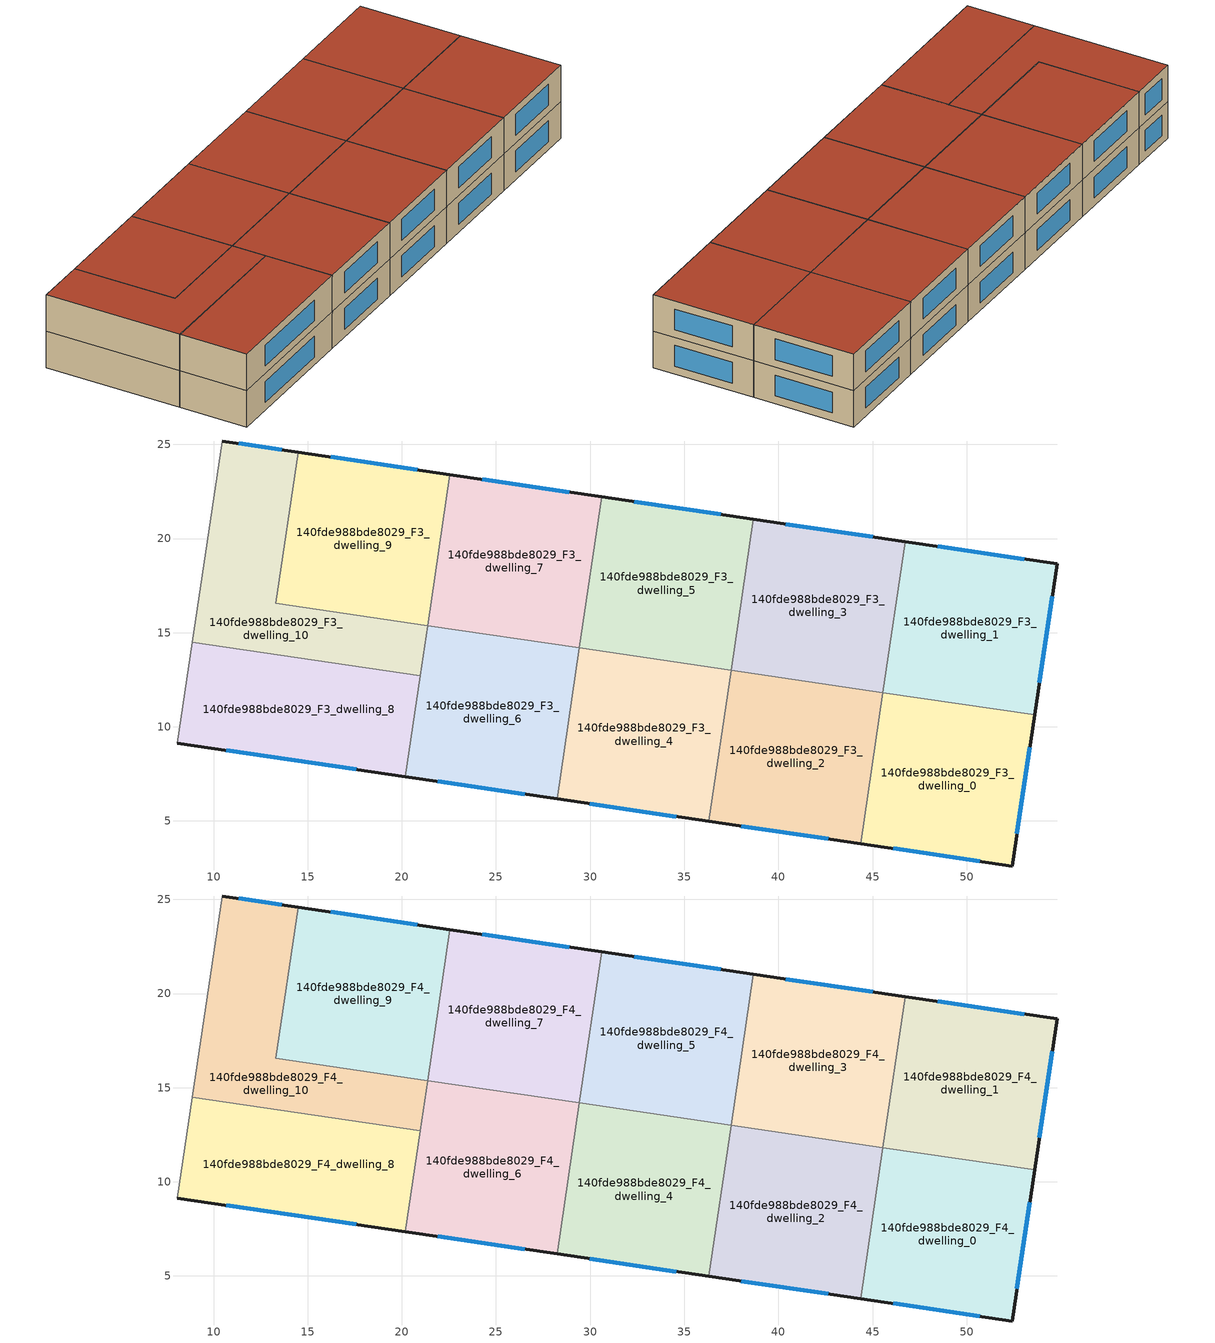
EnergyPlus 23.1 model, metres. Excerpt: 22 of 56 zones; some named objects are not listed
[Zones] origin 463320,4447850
140fde988bde8029_F3_dwelling_0
 floor to 140fde988bde8029_F2_dwelling_0 (EU_floor_Construction): 53.6,10.63 52.41,2.61 44.36,3.8 45.54,11.82 z9
 wall outside (EU_wall_Construction): 44.36,3.8 52.41,2.61 53.6,10.63 z9:12
 wall to 140fde988bde8029_F3_dwelling_1 (EU_wall_Construction): 53.6,10.63 45.54,11.82 z9:12
 wall to 140fde988bde8029_F3_dwelling_2 (EU_wall_Construction): 45.54,11.82 44.36,3.8 z9:12
 window (EU_Window_Construction): 52.67,4.33 53.35,8.92 / 46.09,3.54 50.69,2.86 z9.64:11.36
140fde988bde8029_F3_dwelling_1
 floor to 140fde988bde8029_F2_dwelling_1 (EU_floor_Construction): 54.79,18.65 53.6,10.63 45.54,11.82 46.72,19.84 z9
 wall outside (EU_wall_Construction): 53.6,10.63 54.79,18.65 46.72,19.84 z9:12
 wall to 140fde988bde8029_F3_dwelling_3 (EU_wall_Construction): 46.72,19.84 45.54,11.82 z9:12
 window (EU_Window_Construction): 53.86,12.35 54.54,16.93 / 53.07,18.9 48.45,19.58 z9.64:11.36
140fde988bde8029_F3_dwelling_10
 floor to 140fde988bde8029_F2_dwelling_10 (EU_floor_Construction): 14.49,24.59 13.31,16.57 21.37,15.38 20.97,12.7 8.88,14.49 10.47,25.18 z9
 wall outside (EU_wall_Construction): 14.49,24.59 10.47,25.18 z9:12
 wall to 140fde988bde8029_F3_dwelling_9 (EU_wall_Construction): 21.37,15.38 13.31,16.57 14.49,24.59 z9:12
 wall to 140fde988bde8029_F3_dwelling_8 (EU_wall_Construction): 8.88,14.49 20.97,12.7 z9:12
 wall adiabatic (EU_wall_Construction): 10.47,25.18 8.88,14.49 z9:12
 wall to 140fde988bde8029_F3_dwelling_6 (EU_wall_Construction): 20.97,12.7 21.37,15.38 z9:12
 window (EU_Window_Construction): 13.63,24.71 11.33,25.05 z9.64:11.36
140fde988bde8029_F3_dwelling_2
 floor to 140fde988bde8029_F2_dwelling_2 (EU_floor_Construction): 45.54,11.82 44.36,3.8 36.3,4.98 37.48,13 z9
 wall outside (EU_wall_Construction): 36.3,4.98 44.36,3.8 z9:12
 wall to 140fde988bde8029_F3_dwelling_4 (EU_wall_Construction): 37.48,13 36.3,4.98 z9:12
 wall to 140fde988bde8029_F3_dwelling_3 (EU_wall_Construction): 45.54,11.82 37.48,13 z9:12
 window (EU_Window_Construction): 38.03,4.73 42.64,4.05 z9.64:11.36
140fde988bde8029_F3_dwelling_3
 floor to 140fde988bde8029_F2_dwelling_3 (EU_floor_Construction): 46.72,19.84 45.54,11.82 37.48,13 38.67,21.03 z9
 wall outside (EU_wall_Construction): 46.72,19.84 38.67,21.03 z9:12
 wall to 140fde988bde8029_F3_dwelling_5 (EU_wall_Construction): 38.67,21.03 37.48,13 z9:12
 window (EU_Window_Construction): 45,20.09 40.39,20.77 z9.64:11.36
140fde988bde8029_F3_dwelling_4
 floor to 140fde988bde8029_F2_dwelling_4 (EU_floor_Construction): 37.48,13 36.3,4.98 28.24,6.17 29.42,14.19 z9
 wall outside (EU_wall_Construction): 28.24,6.17 36.3,4.98 z9:12
 wall to 140fde988bde8029_F3_dwelling_6 (EU_wall_Construction): 29.42,14.19 28.24,6.17 z9:12
 wall to 140fde988bde8029_F3_dwelling_5 (EU_wall_Construction): 37.48,13 29.42,14.19 z9:12
 window (EU_Window_Construction): 29.97,5.92 34.58,5.24 z9.64:11.36
140fde988bde8029_F3_dwelling_5
 floor to 140fde988bde8029_F2_dwelling_5 (EU_floor_Construction): 38.67,21.03 37.48,13 29.42,14.19 30.61,22.21 z9
 wall outside (EU_wall_Construction): 38.67,21.03 30.61,22.21 z9:12
 wall to 140fde988bde8029_F3_dwelling_7 (EU_wall_Construction): 30.61,22.21 29.42,14.19 z9:12
 window (EU_Window_Construction): 36.94,21.28 32.33,21.96 z9.64:11.36
140fde988bde8029_F3_dwelling_6
 floor to 140fde988bde8029_F2_dwelling_6 (EU_floor_Construction): 29.42,14.19 28.24,6.17 20.18,7.36 21.37,15.38 z9
 wall outside (EU_wall_Construction): 20.18,7.36 28.24,6.17 z9:12
 wall to 140fde988bde8029_F3_dwelling_7 (EU_wall_Construction): 29.42,14.19 21.37,15.38 z9:12
 wall to 140fde988bde8029_F3_dwelling_8 (EU_wall_Construction): 20.97,12.7 20.18,7.36 z9:12
 window (EU_Window_Construction): 21.91,7.1 26.52,6.43 z9.64:11.36
140fde988bde8029_F3_dwelling_7
 floor to 140fde988bde8029_F2_dwelling_7 (EU_floor_Construction): 30.61,22.21 29.42,14.19 21.37,15.38 22.55,23.4 z9
 wall outside (EU_wall_Construction): 30.61,22.21 22.55,23.4 z9:12
 wall to 140fde988bde8029_F3_dwelling_9 (EU_wall_Construction): 22.55,23.4 21.37,15.38 z9:12
 window (EU_Window_Construction): 28.88,22.47 24.27,23.15 z9.64:11.36
140fde988bde8029_F3_dwelling_8
 floor to 140fde988bde8029_F2_dwelling_8 (EU_floor_Construction): 20.97,12.7 20.18,7.36 8.09,9.14 8.88,14.49 z9
 wall outside (EU_wall_Construction): 8.09,9.14 20.18,7.36 z9:12
 wall adiabatic (EU_wall_Construction): 8.88,14.49 8.09,9.14 z9:12
 window (EU_Window_Construction): 10.68,8.76 17.59,7.74 z9.64:11.36
140fde988bde8029_F3_dwelling_9
 floor to 140fde988bde8029_F2_dwelling_9 (EU_floor_Construction): 22.55,23.4 21.37,15.38 13.31,16.57 14.49,24.59 z9
 wall outside (EU_wall_Construction): 22.55,23.4 14.49,24.59 z9:12
 window (EU_Window_Construction): 20.82,23.65 16.22,24.33 z9.64:11.36
140fde988bde8029_F4_dwelling_0
 floor to 140fde988bde8029_F3_dwelling_0 (EU_floor_Construction): 53.6,10.63 52.41,2.61 44.36,3.8 45.54,11.82 z12
 wall outside (EU_wall_Construction): 44.36,3.8 52.41,2.61 53.6,10.63 z12:15
 wall to 140fde988bde8029_F4_dwelling_1 (EU_wall_Construction): 53.6,10.63 45.54,11.82 z12:15
 wall to 140fde988bde8029_F4_dwelling_2 (EU_wall_Construction): 45.54,11.82 44.36,3.8 z12:15
 window (EU_Window_Construction): 52.67,4.33 53.35,8.92 / 46.09,3.54 50.69,2.86 z12.64:14.36
 roof outside (EU_roof_Construction): 52.41,2.61 53.6,10.63 45.54,11.82 44.36,3.8 z15
140fde988bde8029_F4_dwelling_1
 floor to 140fde988bde8029_F3_dwelling_1 (EU_floor_Construction): 54.79,18.65 53.6,10.63 45.54,11.82 46.72,19.84 z12
 wall outside (EU_wall_Construction): 53.6,10.63 54.79,18.65 46.72,19.84 z12:15
 wall to 140fde988bde8029_F4_dwelling_3 (EU_wall_Construction): 46.72,19.84 45.54,11.82 z12:15
 window (EU_Window_Construction): 53.86,12.35 54.54,16.93 / 53.07,18.9 48.45,19.58 z12.64:14.36
 roof outside (EU_roof_Construction): 53.6,10.63 54.79,18.65 46.72,19.84 45.54,11.82 z15
140fde988bde8029_F4_dwelling_10
 floor to 140fde988bde8029_F3_dwelling_10 (EU_floor_Construction): 14.49,24.59 13.31,16.57 21.37,15.38 20.97,12.7 8.88,14.49 10.47,25.18 z12
 wall outside (EU_wall_Construction): 14.49,24.59 10.47,25.18 z12:15
 wall to 140fde988bde8029_F4_dwelling_9 (EU_wall_Construction): 21.37,15.38 13.31,16.57 14.49,24.59 z12:15
 wall to 140fde988bde8029_F4_dwelling_8 (EU_wall_Construction): 8.88,14.49 20.97,12.7 z12:15
 wall adiabatic (EU_wall_Construction): 10.47,25.18 8.88,14.49 z12:15
 wall to 140fde988bde8029_F4_dwelling_6 (EU_wall_Construction): 20.97,12.7 21.37,15.38 z12:15
 window (EU_Window_Construction): 13.63,24.71 11.33,25.05 z12.64:14.36
 roof outside (EU_roof_Construction): 20.97,12.7 21.37,15.38 13.31,16.57 14.49,24.59 10.47,25.18 8.88,14.49 z15
140fde988bde8029_F4_dwelling_2
 floor to 140fde988bde8029_F3_dwelling_2 (EU_floor_Construction): 45.54,11.82 44.36,3.8 36.3,4.98 37.48,13 z12
 wall outside (EU_wall_Construction): 36.3,4.98 44.36,3.8 z12:15
 wall to 140fde988bde8029_F4_dwelling_4 (EU_wall_Construction): 37.48,13 36.3,4.98 z12:15
 wall to 140fde988bde8029_F4_dwelling_3 (EU_wall_Construction): 45.54,11.82 37.48,13 z12:15
 window (EU_Window_Construction): 38.03,4.73 42.64,4.05 z12.64:14.36
 roof outside (EU_roof_Construction): 44.36,3.8 45.54,11.82 37.48,13 36.3,4.98 z15
140fde988bde8029_F4_dwelling_3
 floor to 140fde988bde8029_F3_dwelling_3 (EU_floor_Construction): 46.72,19.84 45.54,11.82 37.48,13 38.67,21.03 z12
 wall outside (EU_wall_Construction): 46.72,19.84 38.67,21.03 z12:15
 wall to 140fde988bde8029_F4_dwelling_5 (EU_wall_Construction): 38.67,21.03 37.48,13 z12:15
 window (EU_Window_Construction): 45,20.09 40.39,20.77 z12.64:14.36
 roof outside (EU_roof_Construction): 45.54,11.82 46.72,19.84 38.67,21.03 37.48,13 z15
140fde988bde8029_F4_dwelling_4
 floor to 140fde988bde8029_F3_dwelling_4 (EU_floor_Construction): 37.48,13 36.3,4.98 28.24,6.17 29.42,14.19 z12
 wall outside (EU_wall_Construction): 28.24,6.17 36.3,4.98 z12:15
 wall to 140fde988bde8029_F4_dwelling_6 (EU_wall_Construction): 29.42,14.19 28.24,6.17 z12:15
 wall to 140fde988bde8029_F4_dwelling_5 (EU_wall_Construction): 37.48,13 29.42,14.19 z12:15
 window (EU_Window_Construction): 29.97,5.92 34.58,5.24 z12.64:14.36
 roof outside (EU_roof_Construction): 36.3,4.98 37.48,13 29.42,14.19 28.24,6.17 z15
140fde988bde8029_F4_dwelling_5
 floor to 140fde988bde8029_F3_dwelling_5 (EU_floor_Construction): 38.67,21.03 37.48,13 29.42,14.19 30.61,22.21 z12
 wall outside (EU_wall_Construction): 38.67,21.03 30.61,22.21 z12:15
 wall to 140fde988bde8029_F4_dwelling_7 (EU_wall_Construction): 30.61,22.21 29.42,14.19 z12:15
 window (EU_Window_Construction): 36.94,21.28 32.33,21.96 z12.64:14.36
 roof outside (EU_roof_Construction): 37.48,13 38.67,21.03 30.61,22.21 29.42,14.19 z15
140fde988bde8029_F4_dwelling_6
 floor to 140fde988bde8029_F3_dwelling_6 (EU_floor_Construction): 29.42,14.19 28.24,6.17 20.18,7.36 21.37,15.38 z12
 wall outside (EU_wall_Construction): 20.18,7.36 28.24,6.17 z12:15
 wall to 140fde988bde8029_F4_dwelling_7 (EU_wall_Construction): 29.42,14.19 21.37,15.38 z12:15
 wall to 140fde988bde8029_F4_dwelling_8 (EU_wall_Construction): 20.97,12.7 20.18,7.36 z12:15
 window (EU_Window_Construction): 21.91,7.1 26.52,6.43 z12.64:14.36
 roof outside (EU_roof_Construction): 28.24,6.17 29.42,14.19 21.37,15.38 20.18,7.36 z15
140fde988bde8029_F4_dwelling_7
 floor to 140fde988bde8029_F3_dwelling_7 (EU_floor_Construction): 30.61,22.21 29.42,14.19 21.37,15.38 22.55,23.4 z12
 wall outside (EU_wall_Construction): 30.61,22.21 22.55,23.4 z12:15
 wall to 140fde988bde8029_F4_dwelling_9 (EU_wall_Construction): 22.55,23.4 21.37,15.38 z12:15
 window (EU_Window_Construction): 28.88,22.47 24.27,23.15 z12.64:14.36
 roof outside (EU_roof_Construction): 29.42,14.19 30.61,22.21 22.55,23.4 21.37,15.38 z15
140fde988bde8029_F4_dwelling_8
 floor to 140fde988bde8029_F3_dwelling_8 (EU_floor_Construction): 20.97,12.7 20.18,7.36 8.09,9.14 8.88,14.49 z12
 wall outside (EU_wall_Construction): 8.09,9.14 20.18,7.36 z12:15
 wall adiabatic (EU_wall_Construction): 8.88,14.49 8.09,9.14 z12:15
 window (EU_Window_Construction): 10.68,8.76 17.59,7.74 z12.64:14.36
 roof outside (EU_roof_Construction): 20.18,7.36 20.97,12.7 8.88,14.49 8.09,9.14 z15
140fde988bde8029_F4_dwelling_9
 floor to 140fde988bde8029_F3_dwelling_9 (EU_floor_Construction): 22.55,23.4 21.37,15.38 13.31,16.57 14.49,24.59 z12
 wall outside (EU_wall_Construction): 22.55,23.4 14.49,24.59 z12:15
 window (EU_Window_Construction): 20.82,23.65 16.22,24.33 z12.64:14.36
 roof outside (EU_roof_Construction): 21.37,15.38 22.55,23.4 14.49,24.59 13.31,16.57 z15
[Building]
EU S2 Campaign: North Axis=0; Terrain=City; Solar Distribution=FullExterior
[Site:Location]
Yerevan-Zvartnots.Intl.AP: Latitude=40.15; Longitude=44.383; Time Zone=4; Elevation=854
[SizingPeriod:WeatherFileDays]
AnnualSizingPeriod: Begin Month=1; Begin Day of Month=1; End Month=12; End Day of Month=31; Day of Week for Start Day=Monday; Use Weather File Daylight Saving Period=No; Use Weather File Rain and Snow Indicators=No
[MATERIAL]
EU_InternalMass_Material: Roughness=MediumRough; Thickness=0.1; Conductivity=1; Density=1800; Specific Heat=900; Thermal Absorptance=0.9; Solar Absorptance=0.7; Visible Absorptance=0.7
[MATERIAL:NOMASS] Roughness=MediumRough; Thermal Absorptance=0.9; Solar Absorptance=0.7; Visible Absorptance=0.7
Name | Thermal Resistance
EU_wall_NoMass | 1.05043
EU_roof_NoMass | 1.45357
EU_floor_NoMass | 0.478065
[WINDOWMATERIAL:SIMPLEGLAZINGSYSTEM]
EU_Window_SimpleGlazing: UFactor=2.5566; Solar Heat Gain Coefficient=0.75; Visible Transmittance=0.75
[CONSTRUCTION]
EU_wall_Construction: EU_wall_NoMass
EU_roof_Construction: EU_roof_NoMass
EU_floor_Construction: EU_floor_NoMass
EU_Window_Construction: EU_Window_SimpleGlazing
EU_InternalMass_Construction: EU_InternalMass_Material
[ZONE] Type=1; Multiplier=1; Ceiling Height=autocalculate; Floor Area=autocalculate; Part of Total Floor Area=Yes
Name | Volume
140fde988bde8029_F3_dwelling_0; 140fde988bde8029_F4_dwelling_0 | 198.127
140fde988bde8029_F3_dwelling_1; 140fde988bde8029_F4_dwelling_1 | 198.14
140fde988bde8029_F3_dwelling_10; 140fde988bde8029_F4_dwelling_10 | 198.118
140fde988bde8029_F3_dwelling_2; 140fde988bde8029_F4_dwelling_2 | 198.156
140fde988bde8029_F3_dwelling_3; 140fde988bde8029_F4_dwelling_3 | 198.133
140fde988bde8029_F3_dwelling_4; 140fde988bde8029_F4_dwelling_4 | 198.157
140fde988bde8029_F3_dwelling_5; 140fde988bde8029_F4_dwelling_5 | 198.123
140fde988bde8029_F3_dwelling_6; 140fde988bde8029_F4_dwelling_6 | 198.146
140fde988bde8029_F3_dwelling_7; 140fde988bde8029_F4_dwelling_7; 140fde988bde8029_F3_dwelling_9; 140fde988bde8029_F4_dwelling_9 | 198.122
140fde988bde8029_F3_dwelling_8; 140fde988bde8029_F4_dwelling_8 | 198.166
[INTERNALMASS] Construction=EU_InternalMass_Construction
Name | Zone or ZoneList | Surface Area
140fde988bde8029_F3_dwelling_0_EU_InternalMass | 140fde988bde8029_F3_dwelling_0 | 66.0434
140fde988bde8029_F3_dwelling_1_EU_InternalMass | 140fde988bde8029_F3_dwelling_1 | 66.0456
140fde988bde8029_F3_dwelling_2_EU_InternalMass | 140fde988bde8029_F3_dwelling_2 | 66.0506
140fde988bde8029_F3_dwelling_3_EU_InternalMass | 140fde988bde8029_F3_dwelling_3 | 66.0466
140fde988bde8029_F3_dwelling_4_EU_InternalMass | 140fde988bde8029_F3_dwelling_4 | 66.0523
140fde988bde8029_F3_dwelling_5_EU_InternalMass | 140fde988bde8029_F3_dwelling_5 | 66.0411
140fde988bde8029_F3_dwelling_6_EU_InternalMass | 140fde988bde8029_F3_dwelling_6 | 66.0466
140fde988bde8029_F3_dwelling_7_EU_InternalMass | 140fde988bde8029_F3_dwelling_7 | 66.0426
140fde988bde8029_F3_dwelling_8_EU_InternalMass | 140fde988bde8029_F3_dwelling_8 | 66.0527
140fde988bde8029_F3_dwelling_9_EU_InternalMass | 140fde988bde8029_F3_dwelling_9 | 66.0405
140fde988bde8029_F3_dwelling_10_EU_InternalMass | 140fde988bde8029_F3_dwelling_10 | 66.0393
140fde988bde8029_F4_dwelling_0_EU_InternalMass | 140fde988bde8029_F4_dwelling_0 | 66.0434
140fde988bde8029_F4_dwelling_1_EU_InternalMass | 140fde988bde8029_F4_dwelling_1 | 66.0456
140fde988bde8029_F4_dwelling_2_EU_InternalMass | 140fde988bde8029_F4_dwelling_2 | 66.0506
140fde988bde8029_F4_dwelling_3_EU_InternalMass | 140fde988bde8029_F4_dwelling_3 | 66.0466
140fde988bde8029_F4_dwelling_4_EU_InternalMass | 140fde988bde8029_F4_dwelling_4 | 66.0523
140fde988bde8029_F4_dwelling_5_EU_InternalMass | 140fde988bde8029_F4_dwelling_5 | 66.0411
140fde988bde8029_F4_dwelling_6_EU_InternalMass | 140fde988bde8029_F4_dwelling_6 | 66.0466
140fde988bde8029_F4_dwelling_7_EU_InternalMass | 140fde988bde8029_F4_dwelling_7 | 66.0426
140fde988bde8029_F4_dwelling_8_EU_InternalMass | 140fde988bde8029_F4_dwelling_8 | 66.0527
140fde988bde8029_F4_dwelling_9_EU_InternalMass | 140fde988bde8029_F4_dwelling_9 | 66.0405
140fde988bde8029_F4_dwelling_10_EU_InternalMass | 140fde988bde8029_F4_dwelling_10 | 66.0393
[OTHEREQUIPMENT] Fuel Type=Electricity; Design Level Calculation Method=Watts/Area; Power per Zone Floor Area=1; Fraction Latent=0; Fraction Radiant=0; Fraction Lost=0; Carbon Dioxide Generation Rate=0; EndUse Subcategory=EU_Step8_InternalGains
Name | Zone or ZoneList or Space or SpaceList | Schedule
EU_Step8_InternalGain_140fde988bde8029_F3_dwelling_0_f000 | 140fde988bde8029_F3_dwelling_0 | EU_Step8_GainSchedule_140fde988bde8029_F3_dwelling_0_f000
EU_Step8_InternalGain_140fde988bde8029_F3_dwelling_1_f000 | 140fde988bde8029_F3_dwelling_1 | EU_Step8_GainSchedule_140fde988bde8029_F3_dwelling_1_f000
EU_Step8_InternalGain_140fde988bde8029_F3_dwelling_2_f000 | 140fde988bde8029_F3_dwelling_2 | EU_Step8_GainSchedule_140fde988bde8029_F3_dwelling_2_f000
EU_Step8_InternalGain_140fde988bde8029_F3_dwelling_3_f000 | 140fde988bde8029_F3_dwelling_3 | EU_Step8_GainSchedule_140fde988bde8029_F3_dwelling_3_f000
EU_Step8_InternalGain_140fde988bde8029_F3_dwelling_4_f000 | 140fde988bde8029_F3_dwelling_4 | EU_Step8_GainSchedule_140fde988bde8029_F3_dwelling_4_f000
EU_Step8_InternalGain_140fde988bde8029_F3_dwelling_5_f000 | 140fde988bde8029_F3_dwelling_5 | EU_Step8_GainSchedule_140fde988bde8029_F3_dwelling_5_f000
EU_Step8_InternalGain_140fde988bde8029_F3_dwelling_6_f000 | 140fde988bde8029_F3_dwelling_6 | EU_Step8_GainSchedule_140fde988bde8029_F3_dwelling_6_f000
EU_Step8_InternalGain_140fde988bde8029_F3_dwelling_7_f000 | 140fde988bde8029_F3_dwelling_7 | EU_Step8_GainSchedule_140fde988bde8029_F3_dwelling_7_f000
EU_Step8_InternalGain_140fde988bde8029_F3_dwelling_8_f000 | 140fde988bde8029_F3_dwelling_8 | EU_Step8_GainSchedule_140fde988bde8029_F3_dwelling_8_f000
EU_Step8_InternalGain_140fde988bde8029_F3_dwelling_9_f000 | 140fde988bde8029_F3_dwelling_9 | EU_Step8_GainSchedule_140fde988bde8029_F3_dwelling_9_f000
EU_Step8_InternalGain_140fde988bde8029_F3_dwelling_10_f000 | 140fde988bde8029_F3_dwelling_10 | EU_Step8_GainSchedule_140fde988bde8029_F3_dwelling_10_f000
EU_Step8_InternalGain_140fde988bde8029_F4_dwelling_0_f000 | 140fde988bde8029_F4_dwelling_0 | EU_Step8_GainSchedule_140fde988bde8029_F4_dwelling_0_f000
EU_Step8_InternalGain_140fde988bde8029_F4_dwelling_1_f000 | 140fde988bde8029_F4_dwelling_1 | EU_Step8_GainSchedule_140fde988bde8029_F4_dwelling_1_f000
EU_Step8_InternalGain_140fde988bde8029_F4_dwelling_2_f000 | 140fde988bde8029_F4_dwelling_2 | EU_Step8_GainSchedule_140fde988bde8029_F4_dwelling_2_f000
EU_Step8_InternalGain_140fde988bde8029_F4_dwelling_3_f000 | 140fde988bde8029_F4_dwelling_3 | EU_Step8_GainSchedule_140fde988bde8029_F4_dwelling_3_f000
EU_Step8_InternalGain_140fde988bde8029_F4_dwelling_4_f000 | 140fde988bde8029_F4_dwelling_4 | EU_Step8_GainSchedule_140fde988bde8029_F4_dwelling_4_f000
EU_Step8_InternalGain_140fde988bde8029_F4_dwelling_5_f000 | 140fde988bde8029_F4_dwelling_5 | EU_Step8_GainSchedule_140fde988bde8029_F4_dwelling_5_f000
EU_Step8_InternalGain_140fde988bde8029_F4_dwelling_6_f000 | 140fde988bde8029_F4_dwelling_6 | EU_Step8_GainSchedule_140fde988bde8029_F4_dwelling_6_f000
EU_Step8_InternalGain_140fde988bde8029_F4_dwelling_7_f000 | 140fde988bde8029_F4_dwelling_7 | EU_Step8_GainSchedule_140fde988bde8029_F4_dwelling_7_f000
EU_Step8_InternalGain_140fde988bde8029_F4_dwelling_8_f000 | 140fde988bde8029_F4_dwelling_8 | EU_Step8_GainSchedule_140fde988bde8029_F4_dwelling_8_f000
EU_Step8_InternalGain_140fde988bde8029_F4_dwelling_9_f000 | 140fde988bde8029_F4_dwelling_9 | EU_Step8_GainSchedule_140fde988bde8029_F4_dwelling_9_f000
EU_Step8_InternalGain_140fde988bde8029_F4_dwelling_10_f000 | 140fde988bde8029_F4_dwelling_10 | EU_Step8_GainSchedule_140fde988bde8029_F4_dwelling_10_f000
[ZONEVENTILATION:DESIGNFLOWRATE] Schedule=EU_AlwaysOn; Design Flow Rate Calculation Method=AirChanges/Hour; Air Changes per Hour=0.557805; Ventilation Type=Natural; Fan Pressure Rise=0; Fan Total Efficiency=1; Constant Term Coefficient=1; Temperature Term Coefficient=0; Velocity Term Coefficient=0; Velocity Squared Term Coefficient=0; Minimum Indoor Temperature=-100; Maximum Indoor Temperature=100; Delta Temperature=-100; Minimum Outdoor Temperature=-100; Maximum Outdoor Temperature=100; Maximum Wind Speed=40
Name | Zone or ZoneList or Space or SpaceList
EU_ConstantAir_140fde988bde8029_F3_dwelling_0 | 140fde988bde8029_F3_dwelling_0
EU_ConstantAir_140fde988bde8029_F3_dwelling_1 | 140fde988bde8029_F3_dwelling_1
EU_ConstantAir_140fde988bde8029_F3_dwelling_2 | 140fde988bde8029_F3_dwelling_2
EU_ConstantAir_140fde988bde8029_F3_dwelling_3 | 140fde988bde8029_F3_dwelling_3
EU_ConstantAir_140fde988bde8029_F3_dwelling_4 | 140fde988bde8029_F3_dwelling_4
EU_ConstantAir_140fde988bde8029_F3_dwelling_5 | 140fde988bde8029_F3_dwelling_5
EU_ConstantAir_140fde988bde8029_F3_dwelling_6 | 140fde988bde8029_F3_dwelling_6
EU_ConstantAir_140fde988bde8029_F3_dwelling_7 | 140fde988bde8029_F3_dwelling_7
EU_ConstantAir_140fde988bde8029_F3_dwelling_8 | 140fde988bde8029_F3_dwelling_8
EU_ConstantAir_140fde988bde8029_F3_dwelling_9 | 140fde988bde8029_F3_dwelling_9
EU_ConstantAir_140fde988bde8029_F3_dwelling_10 | 140fde988bde8029_F3_dwelling_10
EU_ConstantAir_140fde988bde8029_F4_dwelling_0 | 140fde988bde8029_F4_dwelling_0
EU_ConstantAir_140fde988bde8029_F4_dwelling_1 | 140fde988bde8029_F4_dwelling_1
EU_ConstantAir_140fde988bde8029_F4_dwelling_2 | 140fde988bde8029_F4_dwelling_2
EU_ConstantAir_140fde988bde8029_F4_dwelling_3 | 140fde988bde8029_F4_dwelling_3
EU_ConstantAir_140fde988bde8029_F4_dwelling_4 | 140fde988bde8029_F4_dwelling_4
EU_ConstantAir_140fde988bde8029_F4_dwelling_5 | 140fde988bde8029_F4_dwelling_5
EU_ConstantAir_140fde988bde8029_F4_dwelling_6 | 140fde988bde8029_F4_dwelling_6
EU_ConstantAir_140fde988bde8029_F4_dwelling_7 | 140fde988bde8029_F4_dwelling_7
EU_ConstantAir_140fde988bde8029_F4_dwelling_8 | 140fde988bde8029_F4_dwelling_8
EU_ConstantAir_140fde988bde8029_F4_dwelling_9 | 140fde988bde8029_F4_dwelling_9
EU_ConstantAir_140fde988bde8029_F4_dwelling_10 | 140fde988bde8029_F4_dwelling_10
[HVACTEMPLATE:ZONE:IDEALLOADSAIRSYSTEM] System Availability Schedule=EU_AlwaysOn; Maximum Heating Supply Air Temperature=50; Minimum Cooling Supply Air Temperature=13; Maximum Heating Supply Air Humidity Ratio=0.0156; Minimum Cooling Supply Air Humidity Ratio=0.0077; Heating Limit=NoLimit; Cooling Limit=NoLimit; Heating Availability Schedule=EU_AlwaysOn; Cooling Availability Schedule=EU_CoolingOff; Dehumidification Control Type=ConstantSensibleHeatRatio; Cooling Sensible Heat Ratio=0.7; Dehumidification Setpoint=60; Humidification Control Type=None; Humidification Setpoint=30; Outdoor Air Method=None; Outdoor Air Flow Rate per Person=0.00944; Outdoor Air Flow Rate per Zone Floor Area=0; Outdoor Air Flow Rate per Zone=0; Demand Controlled Ventilation Type=None; Outdoor Air Economizer Type=NoEconomizer; Heat Recovery Type=None; Sensible Heat Recovery Effectiveness=0.7; Latent Heat Recovery Effectiveness=0.65
Name | Template Thermostat
140fde988bde8029_F3_dwelling_0 | EU_HeatOnly_140fde988bde8029_F3_dwelling_0
140fde988bde8029_F3_dwelling_1 | EU_HeatOnly_140fde988bde8029_F3_dwelling_1
140fde988bde8029_F3_dwelling_2 | EU_HeatOnly_140fde988bde8029_F3_dwelling_2
140fde988bde8029_F3_dwelling_3 | EU_HeatOnly_140fde988bde8029_F3_dwelling_3
140fde988bde8029_F3_dwelling_4 | EU_HeatOnly_140fde988bde8029_F3_dwelling_4
140fde988bde8029_F3_dwelling_5 | EU_HeatOnly_140fde988bde8029_F3_dwelling_5
140fde988bde8029_F3_dwelling_6 | EU_HeatOnly_140fde988bde8029_F3_dwelling_6
140fde988bde8029_F3_dwelling_7 | EU_HeatOnly_140fde988bde8029_F3_dwelling_7
140fde988bde8029_F3_dwelling_8 | EU_HeatOnly_140fde988bde8029_F3_dwelling_8
140fde988bde8029_F3_dwelling_9 | EU_HeatOnly_140fde988bde8029_F3_dwelling_9
140fde988bde8029_F3_dwelling_10 | EU_HeatOnly_140fde988bde8029_F3_dwelling_10
140fde988bde8029_F4_dwelling_0 | EU_HeatOnly_140fde988bde8029_F4_dwelling_0
140fde988bde8029_F4_dwelling_1 | EU_HeatOnly_140fde988bde8029_F4_dwelling_1
140fde988bde8029_F4_dwelling_2 | EU_HeatOnly_140fde988bde8029_F4_dwelling_2
140fde988bde8029_F4_dwelling_3 | EU_HeatOnly_140fde988bde8029_F4_dwelling_3
140fde988bde8029_F4_dwelling_4 | EU_HeatOnly_140fde988bde8029_F4_dwelling_4
140fde988bde8029_F4_dwelling_5 | EU_HeatOnly_140fde988bde8029_F4_dwelling_5
140fde988bde8029_F4_dwelling_6 | EU_HeatOnly_140fde988bde8029_F4_dwelling_6
140fde988bde8029_F4_dwelling_7 | EU_HeatOnly_140fde988bde8029_F4_dwelling_7
140fde988bde8029_F4_dwelling_8 | EU_HeatOnly_140fde988bde8029_F4_dwelling_8
140fde988bde8029_F4_dwelling_9 | EU_HeatOnly_140fde988bde8029_F4_dwelling_9
140fde988bde8029_F4_dwelling_10 | EU_HeatOnly_140fde988bde8029_F4_dwelling_10
[SIZING:ZONE] Zone Cooling Design Supply Air Temperature Input Method=SupplyAirTemperature; Zone Cooling Design Supply Air Temperature=13; Zone Heating Design Supply Air Temperature Input Method=SupplyAirTemperature; Zone Heating Design Supply Air Temperature=50; Zone Cooling Design Supply Air Humidity Ratio=0.008; Zone Heating Design Supply Air Humidity Ratio=0.008; Cooling Design Air Flow Method=DesignDay; Cooling Design Air Flow Rate=0; Cooling Minimum Air Flow per Zone Floor Area=0.000762; Cooling Minimum Air Flow=0; Cooling Minimum Air Flow Fraction=0.2; Heating Design Air Flow Method=DesignDay; Heating Design Air Flow Rate=0; Heating Maximum Air Flow per Zone Floor Area=0.002032; Heating Maximum Air Flow=0.141576; Heating Maximum Air Flow Fraction=0.3; Account for Dedicated Outdoor Air System=No; Dedicated Outdoor Air System Control Strategy=NeutralSupplyAir; Dedicated Outdoor Air Low Setpoint Temperature for Design=autosize; Dedicated Outdoor Air High Setpoint Temperature for Design=autosize; Zone Load Sizing Method=Sensible Load Only No Latent Load; Zone Latent Cooling Design Supply Air Humidity Ratio Input Method=HumidityRatioDifference; Zone Cooling Design Supply Air Humidity Ratio Difference=0.005; Zone Latent Heating Design Supply Air Humidity Ratio Input Method=HumidityRatioDifference; Zone Humidification Design Supply Air Humidity Ratio Difference=0.005
140fde988bde8029_F3_dwelling_0; 140fde988bde8029_F3_dwelling_1; 140fde988bde8029_F3_dwelling_2; 140fde988bde8029_F3_dwelling_3; 140fde988bde8029_F3_dwelling_4; 140fde988bde8029_F3_dwelling_5; 140fde988bde8029_F3_dwelling_6; 140fde988bde8029_F3_dwelling_7; 140fde988bde8029_F3_dwelling_8; 140fde988bde8029_F3_dwelling_9; 140fde988bde8029_F3_dwelling_10; 140fde988bde8029_F4_dwelling_0; 140fde988bde8029_F4_dwelling_1; 140fde988bde8029_F4_dwelling_2; 140fde988bde8029_F4_dwelling_3; 140fde988bde8029_F4_dwelling_4; 140fde988bde8029_F4_dwelling_5; 140fde988bde8029_F4_dwelling_6; 140fde988bde8029_F4_dwelling_7; 140fde988bde8029_F4_dwelling_8; 140fde988bde8029_F4_dwelling_9; 140fde988bde8029_F4_dwelling_10
[SCHEDULE:CONSTANT]
Name | Hourly Value
EU_AlwaysOn | 1
EU_CoolingOff | 0
[SCHEDULE:FILE] Column Number=1; Rows to Skip at Top=0; Number of Hours of Data=8760; Column Separator=Comma; Interpolate to Timestep=No; Minutes per Item=60; Adjust Schedule for Daylight Savings=Yes
Name | File
EU_Step8_GainSchedule_140fde988bde8029_F3_dwelling_0_f000 | ../../schedules/140fde988bde8029/140fde988bde8029_F3_dwelling_0_f000_gain.csv
EU_Step8_GainSchedule_140fde988bde8029_F3_dwelling_1_f000 | ../../schedules/140fde988bde8029/140fde988bde8029_F3_dwelling_1_f000_gain.csv
EU_Step8_GainSchedule_140fde988bde8029_F3_dwelling_2_f000 | ../../schedules/140fde988bde8029/140fde988bde8029_F3_dwelling_2_f000_gain.csv
EU_Step8_GainSchedule_140fde988bde8029_F3_dwelling_3_f000 | ../../schedules/140fde988bde8029/140fde988bde8029_F3_dwelling_3_f000_gain.csv
EU_Step8_GainSchedule_140fde988bde8029_F3_dwelling_4_f000 | ../../schedules/140fde988bde8029/140fde988bde8029_F3_dwelling_4_f000_gain.csv
EU_Step8_GainSchedule_140fde988bde8029_F3_dwelling_5_f000 | ../../schedules/140fde988bde8029/140fde988bde8029_F3_dwelling_5_f000_gain.csv
EU_Step8_GainSchedule_140fde988bde8029_F3_dwelling_6_f000 | ../../schedules/140fde988bde8029/140fde988bde8029_F3_dwelling_6_f000_gain.csv
EU_Step8_GainSchedule_140fde988bde8029_F3_dwelling_7_f000 | ../../schedules/140fde988bde8029/140fde988bde8029_F3_dwelling_7_f000_gain.csv
EU_Step8_GainSchedule_140fde988bde8029_F3_dwelling_8_f000 | ../../schedules/140fde988bde8029/140fde988bde8029_F3_dwelling_8_f000_gain.csv
EU_Step8_GainSchedule_140fde988bde8029_F3_dwelling_9_f000 | ../../schedules/140fde988bde8029/140fde988bde8029_F3_dwelling_9_f000_gain.csv
EU_Step8_GainSchedule_140fde988bde8029_F3_dwelling_10_f000 | ../../schedules/140fde988bde8029/140fde988bde8029_F3_dwelling_10_f000_gain.csv
EU_Step8_GainSchedule_140fde988bde8029_F4_dwelling_0_f000 | ../../schedules/140fde988bde8029/140fde988bde8029_F4_dwelling_0_f000_gain.csv
EU_Step8_GainSchedule_140fde988bde8029_F4_dwelling_1_f000 | ../../schedules/140fde988bde8029/140fde988bde8029_F4_dwelling_1_f000_gain.csv
EU_Step8_GainSchedule_140fde988bde8029_F4_dwelling_2_f000 | ../../schedules/140fde988bde8029/140fde988bde8029_F4_dwelling_2_f000_gain.csv
EU_Step8_GainSchedule_140fde988bde8029_F4_dwelling_3_f000 | ../../schedules/140fde988bde8029/140fde988bde8029_F4_dwelling_3_f000_gain.csv
EU_Step8_GainSchedule_140fde988bde8029_F4_dwelling_4_f000 | ../../schedules/140fde988bde8029/140fde988bde8029_F4_dwelling_4_f000_gain.csv
EU_Step8_GainSchedule_140fde988bde8029_F4_dwelling_5_f000 | ../../schedules/140fde988bde8029/140fde988bde8029_F4_dwelling_5_f000_gain.csv
EU_Step8_GainSchedule_140fde988bde8029_F4_dwelling_6_f000 | ../../schedules/140fde988bde8029/140fde988bde8029_F4_dwelling_6_f000_gain.csv
EU_Step8_GainSchedule_140fde988bde8029_F4_dwelling_7_f000 | ../../schedules/140fde988bde8029/140fde988bde8029_F4_dwelling_7_f000_gain.csv
EU_Step8_GainSchedule_140fde988bde8029_F4_dwelling_8_f000 | ../../schedules/140fde988bde8029/140fde988bde8029_F4_dwelling_8_f000_gain.csv
EU_Step8_GainSchedule_140fde988bde8029_F4_dwelling_9_f000 | ../../schedules/140fde988bde8029/140fde988bde8029_F4_dwelling_9_f000_gain.csv
EU_Step8_GainSchedule_140fde988bde8029_F4_dwelling_10_f000 | ../../schedules/140fde988bde8029/140fde988bde8029_F4_dwelling_10_f000_gain.csv
